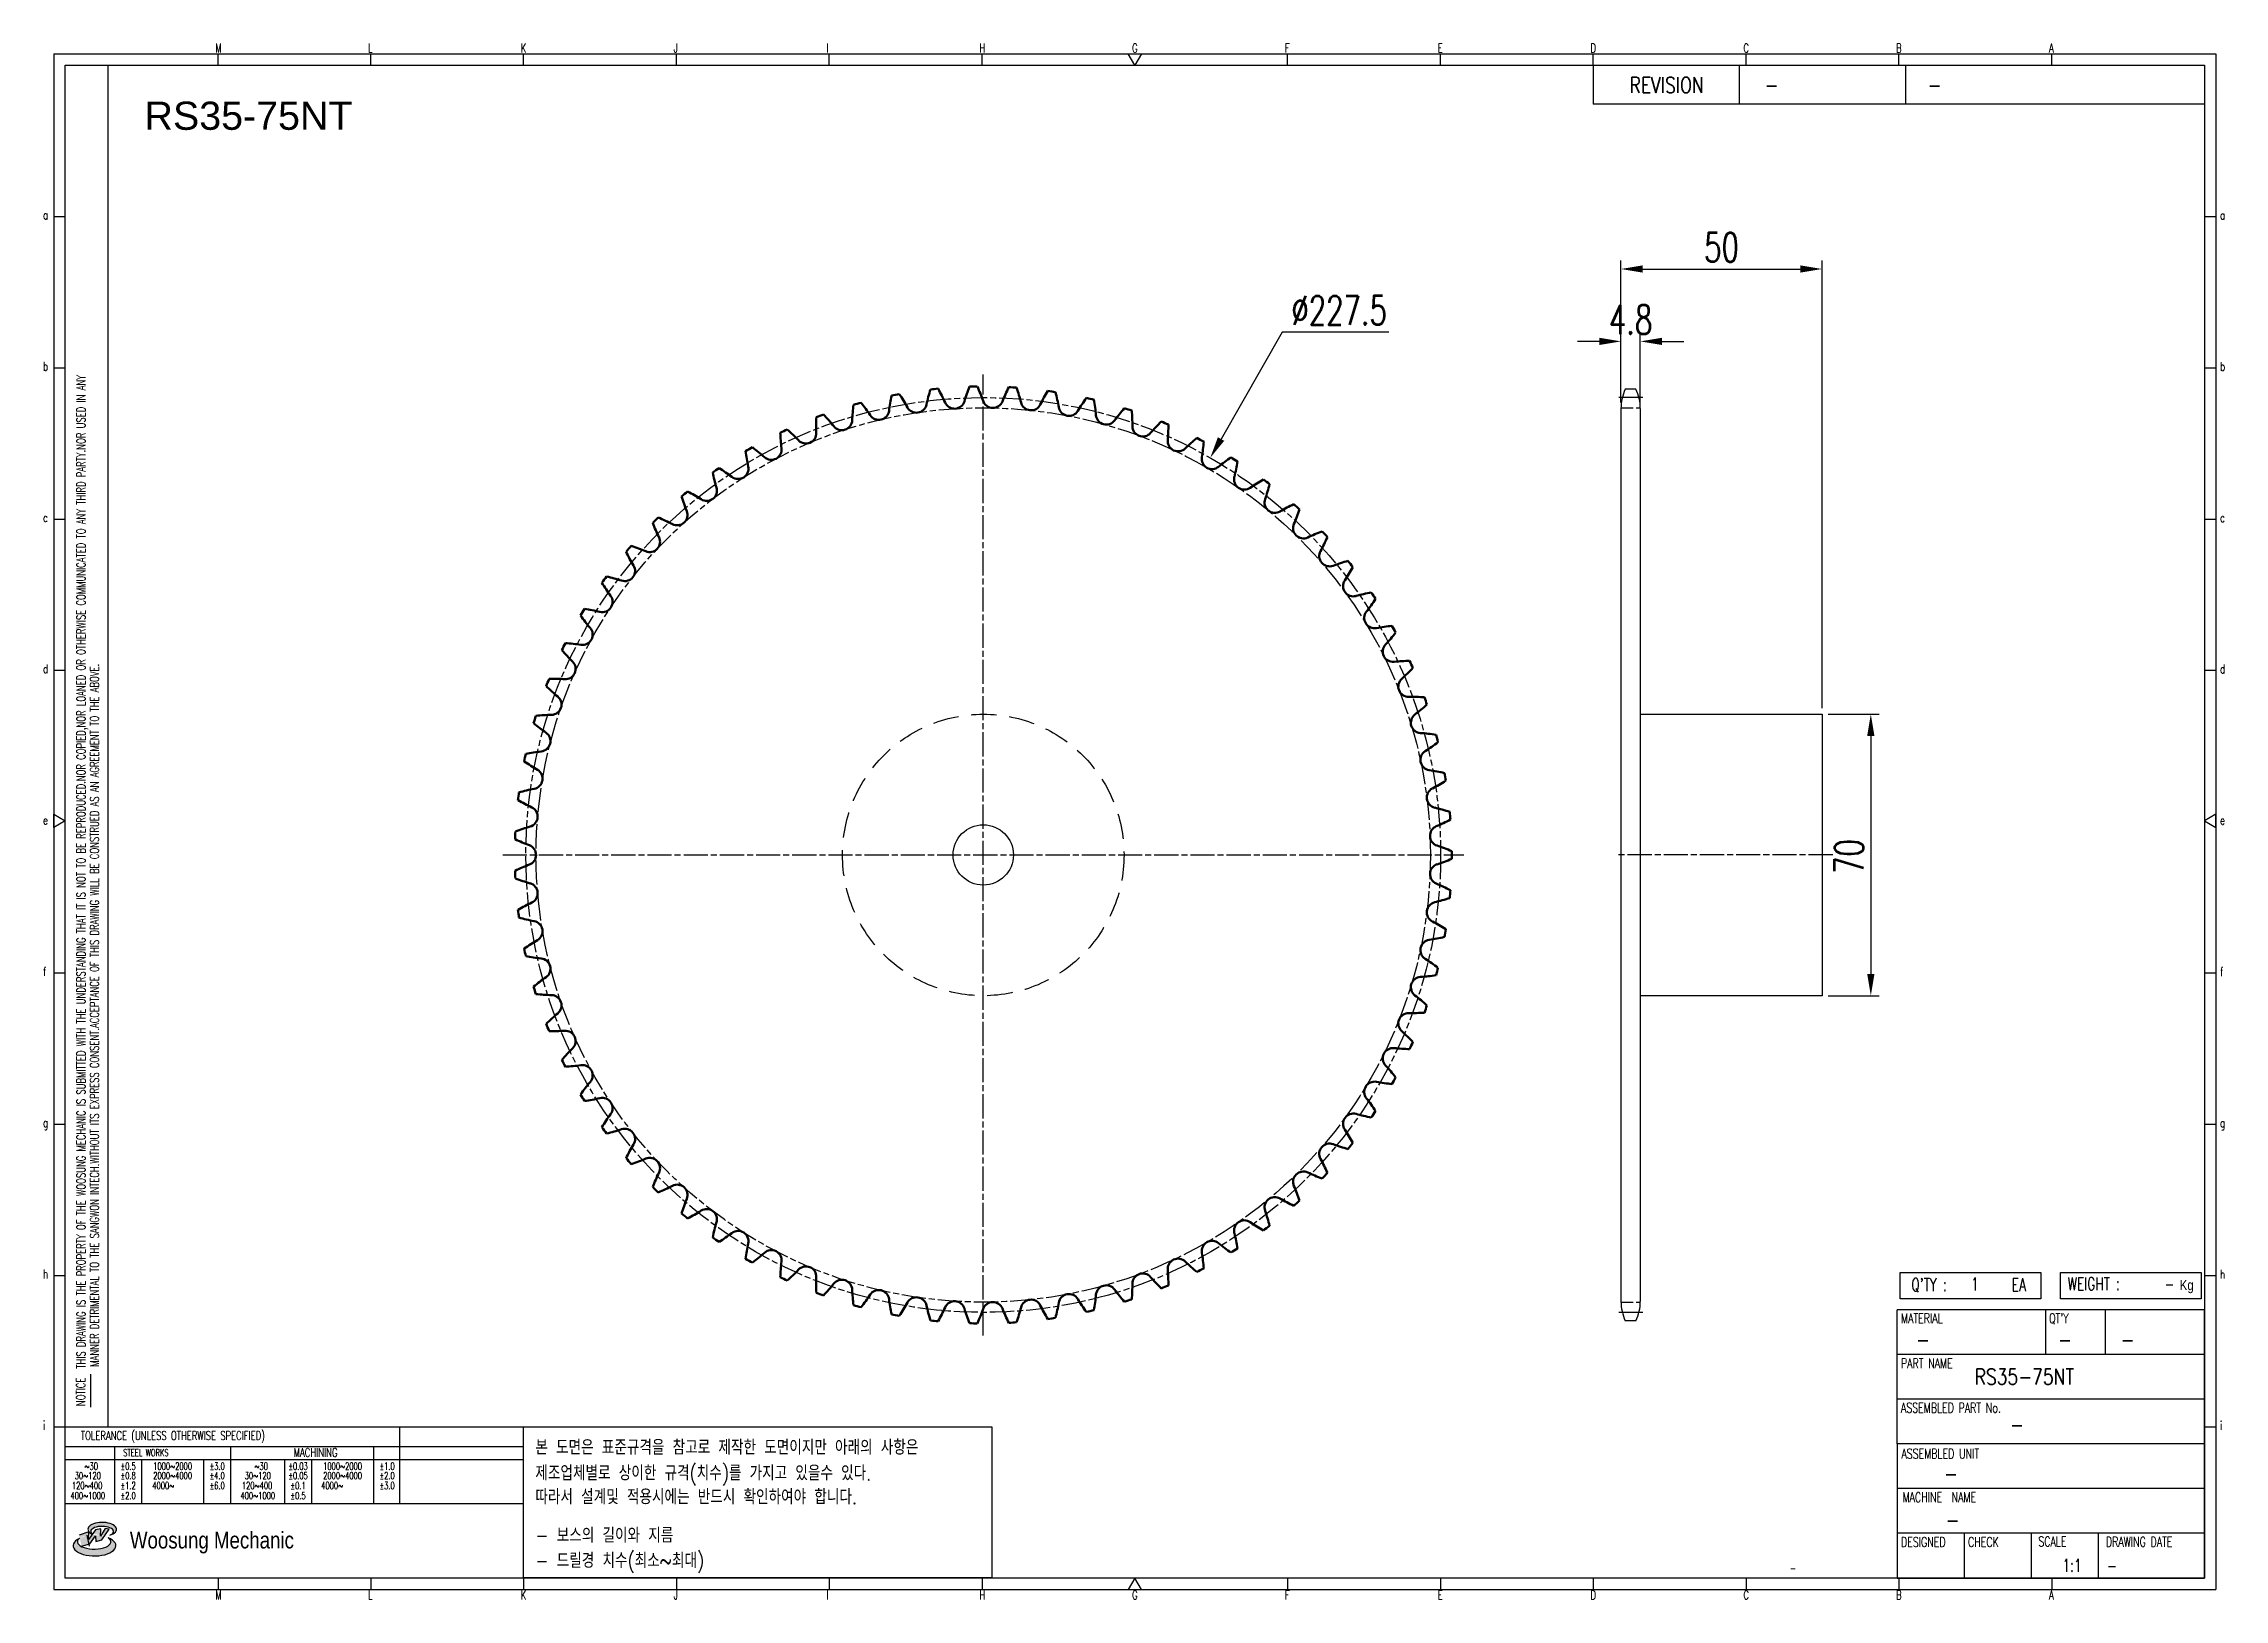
# Model space of a CAD drawing. Header units: millimetres. Extents: x -44813 to -44270, y 1095 to 1482.
import ezdxf
from ezdxf.enums import TextEntityAlignment as Align

# ---------------------------------------------------------------- set-up
doc = ezdxf.new("R2010")
doc.units = ezdxf.units.MM
for name, pattern in [('AM_ISO02W050', [7.5, 6, -1.5]), ('AM_ISO02W050x2', [3.75, 3, -0.75]), ('AM_ISO08W050', [18, 12, -1.5, 3, -1.5]), ('AM_ISO08W050x2', [9, 6, -0.75, 1.5, -0.75]), ('HIDDEN', [9.525, 6.35, -3.175])]:
    doc.linetypes.add(name, pattern=pattern)
for name, color, linetype, lineweight in [('AM_0N', 7, 'Continuous', 50), ('AM_3N', 6, 'AM_ISO02W050', 25), ('AM_7', 4, 'AM_ISO08W050', 25), ('AM_7N', 4, 'AM_ISO08W050', 25)]:
    doc.layers.add(name, color=color, linetype=linetype, lineweight=lineweight)
for name, color, linetype in [('HL', 2, 'HIDDEN'), ('S-DIM', 7, 'Continuous'), ('TITLE', 7, 'Continuous'), ('도면레이아웃', 7, 'Continuous')]:
    doc.layers.add(name, color=color, linetype=linetype)
doc.styles.add('HAN', font='ROMANS.shx', dxfattribs={"width": 0.7, "bigfont": 'whgtxt.shx'})
doc.styles.add('HKD_ST2', font='romans.shx', dxfattribs={"width": 0.7, "height": 4, "bigfont": '@extfont2.shx'})
doc.styles.add('HSG', font='SIMPLEX.shx', dxfattribs={"width": 0.7, "bigfont": 'HSG.shx'})
doc.styles.add('ROMANS', font='romans.shx', dxfattribs={"width": 0.7, "bigfont": 'whgtxt.shx'})
doc.styles.add('SLDTEXTSTYLE4', font='arial.ttf', dxfattribs={"width": 0.8})
doc.styles.get("Standard").update_dxf_attribs({"font": 'arial.ttf'})
doc.dimstyles.new('APP16', dxfattribs={"dimscale": 3, "dimtxt": 2.4, "dimasz": 1.8, "dimexe": 0.7, "dimexo": 0.5, "dimgap": 0.6, "dimtad": 1, "dimtoh": 1, "dimdec": 1, "dimrnd": 0.01, "dimzin": 9, "dimdsep": 46, "dimtxsty": 'HSG', "dimcen": 0, "dimclrd": 1, "dimclre": 1, "dimclrt": 256, "dimazin": 2, "dimtp": 1, "dimtm": 1, "dimtfac": 0.5, "dimtdec": 1, "dimtofl": 0, "dimtmove": 0, "dimatfit": 3, "dimfxl": 0, "dimtvp": 1, "dimtolj": 2, "dimlwd": -1, "dimlwe": -1, "dimarcsym": 0})

# ---------------------------------------------------------------- blocks, each defined once
blk = doc.blocks.new('SUYWSHJH')
at = {"layer": '도면레이아웃'}
h = blk.add_hatch(color=10, dxfattribs=at)
h.paths.add_polyline_path([(1.544, 35.177), (1.554, 34.966), (1.779, 35.034), (2.054, 35.422), (1.908, 35.446), (1.728, 35.167), (1.741, 35.439), (1.547, 35.405), (1.292, 35.041), (1.295, 35.33), (0.943, 35.208), (1.03, 34.8), (1.336, 34.885)])
edge = h.paths.add_edge_path()
edge.add_ellipse((1.795, 35.421), major_axis=(-0.53, 0), ratio=0.487785, start_angle=122.36065, end_angle=403.39574)
edge.add_line((1.411, 35.244), (1.419, 35.261))
edge.add_ellipse((1.798, 35.344), major_axis=(-0.423, 0), ratio=0.444396, start_angle=131.58977, end_angle=386.19408, ccw=False)
edge = h.paths.add_edge_path()
edge.add_ellipse((1.512, 34.815), major_axis=(-0.793, 0), ratio=0.480113, start_angle=314.67633, end_angle=590.85213)
edge.add_ellipse((1.501, 34.958), major_axis=(-0.62, 0), ratio=0.43311, start_angle=331.7024, end_angle=574.42495, ccw=False)
for p, q in [((0, 90.118), (80.15, 90.118)), ((0, 90.118), (0, 33.191)), ((6.089, 89.693), (6.089, 90.118)), ((11.753, 89.693), (11.753, 90.118)), ((17.418, 89.693), (17.418, 90.118)), ((23.082, 89.693), (23.082, 90.118)), ((28.746, 89.693), (28.746, 90.118)), ((34.411, 89.693), (34.411, 90.118)), ((45.739, 89.693), (45.739, 90.118)), ((51.404, 89.693), (51.404, 90.118)), ((57.068, 89.693), (57.068, 90.118)), ((62.732, 89.693), (62.732, 90.118)), ((68.397, 89.693), (68.397, 90.118)), ((74.061, 89.693), (74.061, 90.118)), ((80.15, 90.118), (80.15, 33.191)), ((0, 84.085), (0.425, 84.085)), ((79.725, 84.085), (80.15, 84.085)), ((0, 78.478), (0.425, 78.478)), ((79.725, 78.478), (80.15, 78.478)), ((0, 72.87), (0.425, 72.87)), ((79.725, 72.87), (80.15, 72.87)), ((0, 67.262), (0.425, 67.262)), ((79.725, 67.262), (80.15, 67.262)), ((0, 56.047), (0.425, 56.047)), ((79.725, 56.047), (80.15, 56.047)), ((0, 50.439), (0.425, 50.439)), ((79.725, 50.439), (80.15, 50.439)), ((0, 44.832), (0.425, 44.832)), ((79.725, 44.832), (80.15, 44.832)), ((1.377, 39.947), (1.377, 41.174)), ((0, 39.224), (0.425, 39.224)), ((79.725, 39.224), (80.15, 39.224)), ((0, 33.191), (80.15, 33.191)), ((6.089, 33.616), (6.089, 33.191)), ((11.753, 33.616), (11.753, 33.191)), ((17.418, 33.616), (17.418, 33.191)), ((23.082, 33.616), (23.082, 33.191)), ((28.746, 33.616), (28.746, 33.191)), ((34.411, 33.616), (34.411, 33.191)), ((45.739, 33.616), (45.739, 33.191)), ((51.404, 33.616), (51.404, 33.191)), ((57.068, 33.616), (57.068, 33.191)), ((62.732, 33.616), (62.732, 33.191)), ((68.397, 33.616), (68.397, 33.191)), ((74.061, 33.616), (74.061, 33.191))]:
    blk.add_line(p, q)
at = {"color": 2}
for p, q in [((2.017, 39.224), (2.017, 89.693)), ((0.425, 39.224), (17.418, 39.224)), ((12.816, 39.224), (12.816, 36.382)), ((17.418, 33.616), (17.418, 39.224)), ((0.425, 38.487), (17.418, 38.487)), ((0.425, 38.012), (17.418, 38.012)), ((2.257, 38.487), (2.257, 36.382)), ((3.257, 38.012), (3.257, 36.382)), ((5.557, 38.012), (5.557, 36.382)), ((6.557, 38.5), (6.557, 36.382)), ((8.557, 38.012), (8.557, 36.382)), ((9.557, 38.026), (9.557, 36.382)), ((11.857, 38.487), (11.857, 36.382)), ((0.425, 36.382), (17.418, 36.382))]:
    blk.add_line(p, q, dxfattribs=at)
at = {"color": 6, "ltscale": 0.5}
for p, q in [((57.068, 89.693), (57.068, 88.246)), ((62.47, 89.693), (62.47, 88.246)), ((68.635, 89.693), (68.635, 88.246)), ((79.725, 88.246), (57.068, 88.246)), ((68.336, 38.59), (68.336, 43.563)), ((79.725, 43.563), (68.336, 43.563)), ((73.827, 43.563), (73.827, 41.905)), ((76.037, 43.563), (76.037, 41.905)), ((79.725, 38.59), (79.725, 43.563)), ((79.725, 41.905), (68.336, 41.905)), ((79.725, 40.248), (68.336, 40.248)), ((68.336, 38.59), (68.336, 33.616)), ((79.725, 38.59), (68.336, 38.59)), ((79.725, 33.616), (79.725, 38.59)), ((79.725, 36.932), (68.336, 36.932)), ((79.725, 35.274), (68.336, 35.274)), ((70.822, 33.616), (70.822, 35.274)), ((73.309, 33.616), (73.309, 35.274)), ((75.796, 33.616), (75.796, 35.274)), ((68.336, 33.616), (79.725, 33.616))]:
    blk.add_line(p, q, dxfattribs=at)
for points in [[(40.075, 89.693), (39.83, 90.118), (40.32, 90.118)], [(0.425, 89.693), (79.725, 89.693), (79.725, 33.616), (0.425, 33.616)], [(0.425, 61.679), (0, 61.433), (0, 61.924)], [(79.725, 61.679), (80.15, 61.433), (80.15, 61.924)], [(40.075, 33.616), (39.83, 33.191), (40.32, 33.191)]]:
    blk.add_lwpolyline(points, close=True)
at = {"layer": 'TITLE', "color": 20}
for p, q in [((68.449, 43.961), (68.449, 44.936)), ((68.449, 44.936), (73.654, 44.936)), ((73.654, 44.936), (73.654, 43.961)), ((74.39, 43.961), (74.39, 44.936)), ((74.39, 44.936), (79.595, 44.936)), ((79.595, 44.936), (79.595, 43.961)), ((73.654, 43.961), (68.449, 43.961)), ((79.595, 43.961), (74.39, 43.961))]:
    blk.add_line(p, q, dxfattribs=at)
at = {"layer": '도면레이아웃'}
for p, q in [((1.295, 35.33), (0.943, 35.208)), ((1.03, 34.8), (1.336, 34.885)), ((1.224, 35.208), (1.311, 34.8)), ((1.224, 35.208), (1.224, 35.208)), ((1.547, 35.405), (1.292, 35.041)), ((1.292, 35.041), (1.295, 35.33)), ((1.336, 34.885), (1.544, 35.177)), ((1.419, 35.261), (1.411, 35.244)), ((1.544, 35.177), (1.554, 34.966)), ((1.741, 35.439), (1.547, 35.405)), ((1.554, 34.966), (1.779, 35.034)), ((1.908, 35.446), (1.728, 35.167)), ((1.728, 35.167), (1.741, 35.439)), ((1.779, 35.034), (2.054, 35.422)), ((2.054, 35.422), (1.908, 35.446))]:
    blk.add_line(p, q, dxfattribs=at)
for centre, major_axis, ratio, start_param, end_param in [((1.795, 35.421), (-0.53, 0), 0.487785, 2.135596, 7.040584), ((1.512, 34.815), (-0.793, 0), 0.480113, 5.492138, 10.312315), ((1.501, 34.958), (-0.62, 0), 0.43311, 5.789299, 10.025607), ((1.798, 35.344), (-0.423, 0), 0.444396, 2.296675, 6.740358)]:
    blk.add_ellipse(centre, major_axis=major_axis, ratio=ratio, start_param=start_param, end_param=end_param, dxfattribs=at)
at = {"color": 4, "style": 'HKD_ST2', "width": 0.7}
for s, p in [('M', (5.988, 90.164)), ('L', (11.652, 90.164)), ('K', (17.316, 90.164)), ('J', (22.981, 90.164)), ('I', (28.645, 90.164)), ('H', (34.309, 90.164)), ('G', (39.974, 90.164)), ('F', (45.638, 90.164)), ('E', (51.302, 90.164)), ('D', (56.967, 90.164)), ('C', (62.631, 90.164)), ('B', (68.295, 90.164)), ('A', (73.96, 90.164)), ('a', (-0.395, 83.976)), ('a', (80.305, 83.97)), ('b', (-0.395, 78.368)), ('b', (80.305, 78.362)), ('c', (-0.395, 72.76)), ('c', (80.305, 72.754)), ('d', (-0.395, 67.153)), ('d', (80.305, 67.147)), ('e', (-0.395, 61.545)), ('e', (80.305, 61.539)), ('f', (-0.395, 55.937)), ('f', (80.305, 55.931)), ('g', (-0.395, 50.33)), ('g', (80.305, 50.324)), ('h', (-0.395, 44.722)), ('h', (80.305, 44.716)), ('i', (-0.395, 39.114)), ('i', (80.305, 39.108)), ('M', (5.988, 32.824)), ('L', (11.652, 32.824)), ('K', (17.316, 32.824)), ('J', (22.981, 32.824)), ('I', (28.645, 32.824)), ('H', (34.309, 32.824)), ('G', (39.974, 32.824)), ('F', (45.638, 32.824)), ('E', (51.302, 32.824)), ('D', (56.967, 32.824)), ('C', (62.631, 32.824)), ('B', (68.295, 32.824)), ('A', (73.96, 32.824))]:
    blk.add_text(s, height=0.326, dxfattribs=at).set_placement(p)
for s, height, style, width, p in [('REVISION', 0.5806, 'HAN', 0.8, (58.415, 88.664)), ('-', 0.581, 'HAN', 0.8, (63.426, 88.664)), ('-', 0.581, 'HAN', 0.8, (69.468, 88.664)), ("Q'TY : ", 0.4746, 'HKD_ST2', 0.7, (68.857, 44.253)), ('1', 0.475, 'HKD_ST2', 0.7, (71.071, 44.275)), ('EA', 0.4746, 'HKD_ST2', 0.7, (72.578, 44.253)), ('WEIGHT : ', 0.4746, 'HKD_ST2', 0.7, (74.65, 44.286)), ('-', 0.581, 'HAN', 0.8, (69.029, 42.157)), ('-', 0.581, 'HAN', 0.8, (74.289, 42.157)), ('-', 0.581, 'HAN', 0.8, (76.623, 42.157)), ('-', 0.581, 'HAN', 0.8, (72.515, 39.013)), ('-', 0.581, 'HAN', 0.8, (70.067, 37.189)), ('-', 0.581, 'HAN', 0.8, (70.126, 35.48)), ('1:1', 0.4746, 'HKD_ST2', 0.7, (74.458, 33.848)), ('-', 0.475, 'HKD_ST2', 0.7, (76.112, 33.837))]:
    blk.add_text(s, height=height, dxfattribs=dict(style=style, width=width)).set_placement(p)
at = {"color": 1, "style": 'HKD_ST2', "width": 0.7}
for s, p in [(' THIS DRAWING IS THE PROPERTY OF THE WOOSUNG MECHANIC IS SUBMITTED WITH THE UNDERSTANDING THAT IT IS NOT TO BE REPRODUCED.NOR COPIED,NOR LOANED OR OTHERWISE COMMUNICATED TO ANY THIRD PARTY.NOR USED IN ANY', (1.173, 41.217)), ('MANNER DETRIMENTAL TO THE SANGWON INTECH.WITHOUT ITS EXPRESS CONSENT.ACCEPTANCE OF THIS DRAWING WILL BE CONSTRUED AS AN AGREEMENT TO THE ABOVE.', (1.672, 41.447))]:
    blk.add_text(s, height=0.326266, rotation=90, dxfattribs=at).set_placement(p)
at = {"style": 'HKD_ST2', "width": 0.7}
blk.add_text('-', height=0.475, dxfattribs=at).set_placement((78.613, 44.286), align=Align.RIGHT)
at = {"color": 4, "style": 'HKD_ST2', "width": 0.7}
for s, height, p in [('MATERIAL', 0.3651, (68.474, 43.425)), ("QT'Y", 0.3651, (73.965, 43.425)), ('PART NAME', 0.3651, (68.474, 41.756)), ('ASSEMBLED PART No.', 0.36511, (68.474, 40.109)), ('ASSEMBLED UNIT', 0.36511, (68.49, 38.408)), ('MACHINE  NAME', 0.36511, (68.532, 36.794)), ('DESIGNED', 0.3651, (68.474, 35.136)), ('CHECK', 0.3651, (70.961, 35.136)), ('SCALE', 0.3651, (73.566, 35.153)), ('DRAWING DATE', 0.36511, (76.071, 35.141))]:
    blk.add_text(s, height=height, dxfattribs=at).set_placement(p, align=Align.TOP_LEFT)
at = {"style": 'HKD_ST2', "width": 0.7}
blk.add_text('NOTICE', height=0.3263, rotation=90, dxfattribs=at).set_placement((1.163, 39.988))
for s, height, style, width, p in [('TOLERANCE (UNLESS OTHERWISE SPECIFIED)', 0.32627, 'HKD_ST2', 0.7, (4.417, 38.896)), ('-', 0.326, 'ROMANS', 0.65, (64.469, 33.975))]:
    blk.add_text(s, height=height, dxfattribs=dict(style=style, width=width)).set_placement(p, align=Align.MIDDLE_CENTER)
at = {"color": 4, "style": 'HKD_ST2', "width": 0.7}
for s, height, p in [('STEEL WORKS', 0.26101, (3.416, 38.268)), ('MACHINING', 0.3263, (9.707, 38.27)), ('%%P0.5', 0.261, (2.757, 37.762)), ('%%P0.8', 0.261, (2.757, 37.411)), ('%%P3.0', 0.261, (6.057, 37.762)), ('%%P4.0', 0.261, (6.057, 37.411)), ('%%P0.03', 0.261, (9.057, 37.762)), ('%%P0.05', 0.261, (9.057, 37.411)), ('%%P1.0', 0.261, (12.357, 37.762)), ('%%P2.0', 0.261, (12.357, 37.411)), ('%%P1.2', 0.261, (2.757, 37.045)), ('%%P2.0', 0.261, (2.757, 36.67)), ('%%P6.0', 0.261, (6.057, 37.045)), ('%%P0.1', 0.261, (9.057, 37.045)), ('%%P0.5', 0.261, (9.057, 36.67)), ('%%P3.0', 0.261, (12.357, 37.045))]:
    blk.add_text(s, height=height, dxfattribs=at).set_placement(p, align=Align.MIDDLE)
for s, height, p in [('30%%126120', 0.261, (1.263, 37.411)), ('%%12630', 0.261, (1.389, 37.762)), ('2000%%1264000', 0.26101, (4.407, 37.411)), ('1000%%1262000', 0.26101, (4.407, 37.762)), ('30%%126120', 0.261, (7.563, 37.411)), ('%%12630', 0.261, (7.689, 37.762)), ('2000%%1264000', 0.26101, (10.707, 37.411)), ('1000%%1262000', 0.26101, (10.707, 37.762)), ('400%%1261000', 0.26101, (1.263, 36.67)), ('120%%126400', 0.26101, (1.237, 37.045)), ('4000%%126', 0.261, (4.061, 37.045)), ('400%%1261000', 0.26101, (7.563, 36.67)), ('120%%126400', 0.26101, (7.537, 37.045)), ('4000%%126', 0.261, (10.321, 37.045))]:
    blk.add_text(s, height=height, dxfattribs=at).set_placement(p, align=Align.MIDDLE_CENTER)
at = {"color": 1, "style": 'SLDTEXTSTYLE4', "width": 0.8}
blk.add_text('Woosung Mechanic', height=0.61957, dxfattribs=at).set_placement((2.822, 34.711))
at = {"layer": 'TITLE', "width": 0.8}
blk.add_text('Kg', height=0.3789, dxfattribs=at).set_placement((78.807, 44.286))
blk = doc.blocks.new('*D900')
at = {"layer": 'Defpoints', "color": 0, "transparency": 16777216}
for p in [(-44370.33, 1315.18), (-44370.33, 1245.18), (-44358.21, 1245.18)]:
    blk.add_point(p, dxfattribs=at)
at = {"layer": 'S-DIM', "color": 1, "transparency": 16777216}
for p, q in [((-44368.83, 1315.18), (-44356.11, 1315.18)), ((-44358.21, 1309.78), (-44358.21, 1250.58)), ((-44368.83, 1245.18), (-44356.11, 1245.18))]:
    blk.add_line(p, q, dxfattribs=at)
for points in [[(-44359.11, 1309.78), (-44357.31, 1309.78), (-44358.21, 1315.18)], [(-44359.11, 1250.58), (-44357.31, 1250.58), (-44358.21, 1245.18)]]:
    blk.add_solid(points, dxfattribs=at)
at = {"layer": 'S-DIM', "transparency": 16777216, "insert": (-44363.61, 1279.79), "char_height": 7.2, "attachment_point": 5, "rotation": 90, "style": 'HSG'}
blk.add_mtext('\\A2;70', dxfattribs=at)
blk = doc.blocks.new('*D897')
at = {"layer": 'Defpoints', "color": 0, "transparency": 16777216}
for p in [(-44415.53, 1407.87), (-44420.33, 1391.19), (-44415.53, 1391.19)]:
    blk.add_point(p, dxfattribs=at)
at = {"layer": 'S-DIM', "color": 1, "transparency": 16777216}
for p, q in [((-44420.33, 1392.69), (-44420.33, 1409.97)), ((-44415.53, 1392.69), (-44415.53, 1409.97)), ((-44425.73, 1407.87), (-44431.13, 1407.87)), ((-44410.13, 1407.87), (-44404.73, 1407.87))]:
    blk.add_line(p, q, dxfattribs=at)
for points in [[(-44425.73, 1408.77), (-44425.73, 1406.97), (-44420.33, 1407.87)], [(-44410.13, 1408.77), (-44410.13, 1406.97), (-44415.53, 1407.87)]]:
    blk.add_solid(points, dxfattribs=at)
at = {"layer": 'S-DIM', "transparency": 16777216, "insert": (-44417.93, 1413.27), "char_height": 7.2, "attachment_point": 5, "style": 'HSG'}
blk.add_mtext('\\A2;4.8', dxfattribs=at)
blk = doc.blocks.new('*D898')
at = {"layer": 'Defpoints', "color": 0, "transparency": 16777216}
for p in [(-44370.33, 1425.87), (-44420.33, 1391.19), (-44370.33, 1315.18)]:
    blk.add_point(p, dxfattribs=at)
at = {"layer": 'S-DIM', "color": 1, "transparency": 16777216}
for p, q in [((-44420.33, 1392.69), (-44420.33, 1427.97)), ((-44370.33, 1316.68), (-44370.33, 1427.97)), ((-44414.93, 1425.87), (-44375.73, 1425.87))]:
    blk.add_line(p, q, dxfattribs=at)
for points in [[(-44414.93, 1426.77), (-44414.93, 1424.97), (-44420.33, 1425.87)], [(-44375.73, 1426.77), (-44375.73, 1424.97), (-44370.33, 1425.87)]]:
    blk.add_solid(points, dxfattribs=at)
at = {"layer": 'S-DIM', "transparency": 16777216, "insert": (-44395.33, 1431.27), "char_height": 7.2, "attachment_point": 5, "style": 'HSG'}
blk.add_mtext('\\A2;50', dxfattribs=at)
blk = doc.blocks.new('*D899')
at = {"layer": 'Defpoints', "color": 0, "transparency": 16777216}
for p in [(-44522.46, 1378.91), (-44635.35, 1181.45)]:
    blk.add_point(p, dxfattribs=at)
at = {"layer": 'S-DIM', "color": 1, "transparency": 16777216}
for p, q in [((-44504.57, 1410.2), (-44519.78, 1383.6)), ((-44478.05, 1410.2), (-44504.57, 1410.2))]:
    blk.add_line(p, q, dxfattribs=at)
blk.add_solid([(-44520.56, 1384.05), (-44518.99, 1383.15), (-44522.46, 1378.91)], dxfattribs=at)
at = {"layer": 'S-DIM', "transparency": 16777216, "insert": (-44490.41, 1415.6), "char_height": 7.2, "attachment_point": 5, "style": 'HSG'}
blk.add_mtext('\\A2;∅227.5', dxfattribs=at)

msp = doc.modelspace()

# ---------------------------------------------------------------- linework, layer by layer
for p, q in [((-44416.6, 1395.99), (-44419.26, 1395.99)), ((-44420.33, 1391.19), (-44420.33, 1169.17)), ((-44415.53, 1391.19), (-44415.53, 1169.17)), ((-44416.6, 1164.37), (-44419.26, 1164.37))]:
    msp.add_line(p, q)
msp.add_lwpolyline([(-44415.53, 1315.18), (-44370.33, 1315.18), (-44370.33, 1245.18), (-44415.53, 1245.18)])
at = {"color": 4}
msp.add_lwpolyline([(-44693.19, 1138.02), (-44576.74, 1138.02), (-44576.74, 1100.41), (-44693.19, 1100.41)], close=True, dxfattribs=at)
msp.add_circle((-44578.9, 1280.18), 7.5)
for centre, start, end in [((-44409.03, 1391.19), 154.8633, 180), ((-44426.83, 1391.19), 0, 25.1367), ((-44409.03, 1169.17), 180, 205.1367), ((-44426.83, 1169.17), 334.8633, 0)]:
    msp.add_arc(centre, 11.3, start, end)
at = {"layer": 'AM_0N'}
for centre, radius, start, end in [((-44555.78, 1384.55), 46.94, 167.8669, 172.6), ((-44578.9, 1280.18), 116.49, 100.3255, 101.2745), ((-44638.82, 1368.71), 46.94, 29, 33.7331), ((-44547.13, 1382.25), 46.94, 163.0669, 167.8), ((-44578.9, 1280.18), 116.49, 95.5255, 96.4745), ((-44631.2, 1373.42), 46.94, 24.2, 28.9331), ((-44538.7, 1379.24), 46.94, 158.2669, 163), ((-44578.9, 1280.18), 116.49, 90.7255, 91.6745), ((-44623.21, 1377.47), 46.94, 19.4, 24.1331), ((-44530.55, 1375.52), 46.94, 153.4669, 158.2), ((-44578.9, 1280.18), 116.49, 85.9255, 86.8745), ((-44614.92, 1380.83), 46.94, 14.6, 19.3331), ((-44522.75, 1371.15), 46.94, 148.6669, 153.4), ((-44578.9, 1280.18), 116.49, 81.1255, 82.0745), ((-44606.37, 1383.49), 46.94, 9.8, 14.5331), ((-44515.33, 1366.13), 46.94, 143.8669, 148.6), ((-44578.9, 1280.18), 116.49, 76.3255, 77.2745), ((-44573.51, 1386.95), 46.94, 177.4669, 182.2), ((-44578.9, 1280.18), 116.49, 109.9255, 110.8745), ((-44652.74, 1357.48), 46.94, 38.6, 43.3331), ((-44614.05, 1388.37), 2.57, 218.6, 357.4), ((-44564.6, 1386.12), 46.94, 172.6669, 177.4), ((-44578.9, 1280.18), 116.49, 105.1255, 106.0745), ((-44646.01, 1363.39), 46.94, 33.8, 38.5331), ((-44604.88, 1390.93), 2.57, 213.8, 352.6), ((-44595.52, 1392.71), 2.57, 209, 347.8), ((-44586.04, 1393.71), 2.57, 204.2, 343), ((-44576.52, 1393.91), 2.57, 199.4, 338.2), ((-44567.01, 1393.31), 2.57, 194.6, 333.4), ((-44557.59, 1391.92), 2.57, 189.8, 328.6), ((-44597.63, 1385.43), 46.94, 5, 9.7331), ((-44548.31, 1389.74), 2.57, 185, 323.8), ((-44508.36, 1360.51), 46.94, 139.0669, 143.8), ((-44578.9, 1280.18), 116.49, 71.5255, 72.4745), ((-44588.75, 1386.63), 46.94, 0.2, 4.9331), ((-44578.9, 1280.18), 116.49, 114.7255, 115.6745), ((-44582.47, 1387.02), 46.94, 182.2669, 187), ((-44658.95, 1351.03), 46.94, 43.4, 48.1331), ((-44622.98, 1385.05), 2.57, 223.4, 2.2), ((-44539.25, 1386.8), 2.57, 180.2, 319), ((-44501.89, 1354.32), 46.94, 134.2669, 139), ((-44578.9, 1280.18), 116.49, 66.7255, 67.6745), ((-44530.47, 1383.11), 2.57, 175.4, 314.2), ((-44579.81, 1387.08), 46.94, 355.4, 0.1331), ((-44495.95, 1347.62), 46.94, 129.4669, 134.2), ((-44578.9, 1280.18), 116.49, 61.9255, 62.8745), ((-44570.86, 1386.78), 46.94, 350.6, 355.3331), ((-44578.9, 1280.18), 116.49, 119.5255, 120.4745), ((-44591.4, 1386.35), 46.94, 187.0669, 191.8), ((-44664.6, 1344.08), 46.94, 48.2, 52.9331), ((-44631.6, 1380.99), 2.57, 228.2, 7), ((-44522.02, 1378.69), 2.57, 170.6, 309.4), ((-44490.6, 1340.44), 46.94, 124.6669, 129.4), ((-44578.9, 1280.18), 116.49, 57.1255, 58.0745), ((-44561.97, 1385.73), 46.94, 345.8, 350.5331), ((-44578.9, 1280.18), 116.49, 124.3255, 125.2745), ((-44600.24, 1384.93), 46.94, 191.8669, 196.6), ((-44669.65, 1336.69), 46.94, 53, 57.7331), ((-44639.85, 1376.23), 2.57, 233, 11.8), ((-44513.98, 1373.59), 2.57, 165.8, 304.6), ((-44485.87, 1332.84), 46.94, 119.8669, 124.6), ((-44578.9, 1280.18), 116.49, 52.3255, 53.2745), ((-44553.2, 1383.95), 46.94, 341, 345.7331), ((-44578.9, 1280.18), 116.49, 129.1255, 130.0745), ((-44608.93, 1382.78), 46.94, 196.6669, 201.4), ((-44674.06, 1328.9), 46.94, 57.8, 62.5331), ((-44647.68, 1370.79), 2.57, 237.8, 16.6), ((-44506.39, 1367.83), 2.57, 161, 299.8), ((-44481.79, 1324.87), 46.94, 115.0669, 119.8), ((-44578.9, 1280.18), 116.49, 47.5255, 48.4745), ((-44578.9, 1280.18), 116.49, 133.9255, 134.8745), ((-44617.41, 1379.91), 46.94, 201.4669, 206.2), ((-44677.8, 1320.76), 46.94, 62.6, 67.3331), ((-44655.02, 1364.72), 2.57, 242.6, 21.4), ((-44499.31, 1361.45), 2.57, 156.2, 295), ((-44544.61, 1381.43), 46.94, 336.2, 340.9331), ((-44578.9, 1280.18), 116.49, 138.7255, 139.6745), ((-44680.85, 1312.35), 46.94, 67.4, 72.1331), ((-44661.82, 1358.05), 2.57, 247.4, 26.2), ((-44478.39, 1316.59), 46.94, 110.2669, 115), ((-44492.79, 1354.51), 2.57, 151.4, 290.2), ((-44536.25, 1378.21), 46.94, 331.4, 336.1331), ((-44578.9, 1280.18), 116.49, 42.7255, 43.6745), ((-44668.05, 1350.84), 2.57, 252.2, 31), ((-44625.62, 1376.33), 46.94, 206.2669, 211), ((-44475.7, 1308.05), 46.94, 105.4669, 110.2), ((-44528.2, 1374.29), 46.94, 326.6, 331.3331), ((-44578.9, 1280.18), 116.49, 37.9255, 38.8745), ((-44578.9, 1280.18), 116.49, 143.5255, 144.4745), ((-44633.5, 1372.09), 46.94, 211.0669, 215.8), ((-44683.18, 1303.7), 46.94, 72.2, 76.9331), ((-44486.87, 1347.04), 2.57, 146.6, 285.4), ((-44473.73, 1299.32), 46.94, 100.6669, 105.4), ((-44578.9, 1280.18), 116.49, 33.1255, 34.0745), ((-44578.9, 1280.18), 116.49, 148.3255, 149.2745), ((-44641, 1367.2), 46.94, 215.8669, 220.6), ((-44684.79, 1294.89), 46.94, 77, 81.7331), ((-44673.65, 1343.13), 2.57, 257, 35.8), ((-44481.6, 1339.11), 2.57, 141.8, 280.6), ((-44520.5, 1369.72), 46.94, 321.8, 326.5331), ((-44678.59, 1334.98), 2.57, 261.8, 40.6), ((-44472.49, 1290.45), 46.94, 95.8669, 100.6), ((-44513.21, 1364.52), 46.94, 317, 321.7331), ((-44578.9, 1280.18), 116.49, 28.3255, 29.2745), ((-44578.9, 1280.18), 116.49, 153.1255, 154.0745), ((-44648.06, 1361.7), 46.94, 220.6669, 225.4), ((-44685.65, 1285.98), 46.94, 81.8, 86.5331), ((-44477.01, 1330.76), 2.57, 137, 275.8), ((-44578.9, 1280.18), 116.49, 157.9255, 158.8745), ((-44685.76, 1277.03), 46.94, 86.6, 91.3331), ((-44682.82, 1326.45), 2.57, 266.6, 45.4), ((-44472.01, 1281.51), 46.94, 91.0669, 95.8), ((-44473.13, 1322.06), 2.57, 132.2, 271), ((-44506.39, 1358.73), 46.94, 312.2, 316.9331), ((-44578.9, 1280.18), 116.49, 23.5255, 24.4745), ((-44654.64, 1355.62), 46.94, 225.4669, 230.2), ((-44686.33, 1317.59), 2.57, 271.4, 50.2), ((-44472.27, 1272.56), 46.94, 86.2669, 91), ((-44578.9, 1280.18), 116.49, 18.7255, 19.6745), ((-44578.9, 1280.18), 116.49, 162.7255, 163.6745), ((-44660.69, 1349.02), 46.94, 230.2669, 235), ((-44685.12, 1268.1), 46.94, 91.4, 96.1331), ((-44470, 1313.06), 2.57, 127.4, 266.2), ((-44500.07, 1352.39), 46.94, 307.4, 312.1331), ((-44689.08, 1308.47), 2.57, 276.2, 55), ((-44473.28, 1263.66), 46.94, 81.4669, 86.2), ((-44494.3, 1345.54), 46.94, 302.6, 307.3331), ((-44578.9, 1280.18), 116.49, 13.9255, 14.8745), ((-44578.9, 1280.18), 116.49, 167.5255, 168.4745), ((-44666.16, 1341.94), 46.94, 235.0669, 239.8), ((-44683.74, 1259.25), 46.94, 96.2, 100.9331), ((-44467.63, 1303.83), 2.57, 122.6, 261.4), ((-44681.62, 1250.56), 46.94, 101, 105.7331), ((-44691.06, 1299.15), 2.57, 281, 59.8), ((-44466.04, 1294.44), 2.57, 117.8, 256.6), ((-44475.03, 1254.88), 46.94, 76.6669, 81.4), ((-44489.13, 1338.23), 46.94, 297.8, 302.5331), ((-44578.9, 1280.18), 116.49, 9.1255, 10.0745), ((-44578.9, 1280.18), 116.49, 172.3255, 173.2745), ((-44671.02, 1334.42), 46.94, 239.8669, 244.6), ((-44692.26, 1289.7), 2.57, 285.8, 64.6), ((-44477.52, 1246.28), 46.94, 71.8669, 76.6), ((-44578.9, 1280.18), 116.49, 4.3255, 5.2745), ((-44578.9, 1280.18), 116.49, 177.1255, 178.0745), ((-44678.78, 1242.06), 46.94, 105.8, 110.5331), ((-44465.25, 1284.94), 2.57, 113, 251.8), ((-44484.59, 1330.51), 46.94, 293, 297.7331), ((-44675.24, 1326.52), 46.94, 244.6669, 249.4), ((-44692.66, 1280.18), 2.57, 290.6, 69.4), ((-44480.71, 1237.91), 46.94, 67.0669, 71.8), ((-44578.9, 1280.18), 116.49, 359.5255, 0.4745), ((-44675.24, 1233.84), 46.94, 110.6, 115.3331), ((-44578.9, 1280.18), 116.49, 181.9255, 182.8745), ((-44678.78, 1318.29), 46.94, 249.4669, 254.2), ((-44465.25, 1275.42), 2.57, 108.2, 247), ((-44480.71, 1322.44), 46.94, 288.2, 292.9331), ((-44692.26, 1270.66), 2.57, 295.4, 74.2), ((-44477.52, 1314.08), 46.94, 283.4, 288.1331), ((-44484.59, 1229.85), 46.94, 62.2669, 67), ((-44578.9, 1280.18), 116.49, 354.7255, 355.6745), ((-44671.02, 1225.94), 46.94, 115.4, 120.1331), ((-44578.9, 1280.18), 116.49, 186.7255, 187.6745), ((-44681.62, 1309.8), 46.94, 254.2669, 259), ((-44691.06, 1261.21), 2.57, 300.2, 79), ((-44466.04, 1265.92), 2.57, 103.4, 242.2), ((-44489.13, 1222.13), 46.94, 57.4669, 62.2), ((-44666.16, 1218.42), 46.94, 120.2, 124.9331), ((-44467.63, 1256.53), 2.57, 98.6, 237.4), ((-44475.03, 1305.48), 46.94, 278.6, 283.3331), ((-44578.9, 1280.18), 116.49, 349.9255, 350.8745), ((-44578.9, 1280.18), 116.49, 191.5255, 192.4745), ((-44683.74, 1301.1), 46.94, 259.0669, 263.8), ((-44689.08, 1251.89), 2.57, 305, 83.8), ((-44494.3, 1214.82), 46.94, 52.6669, 57.4), ((-44660.69, 1211.34), 46.94, 125, 129.7331), ((-44578.9, 1280.18), 116.49, 196.3255, 197.2745), ((-44470, 1247.3), 2.57, 93.8, 232.6), ((-44473.28, 1296.7), 46.94, 273.8, 278.5331), ((-44578.9, 1280.18), 116.49, 345.1255, 346.0745), ((-44685.12, 1292.26), 46.94, 263.8669, 268.6), ((-44686.33, 1242.77), 2.57, 309.8, 88.6), ((-44500.07, 1207.97), 46.94, 47.8669, 52.6), ((-44578.9, 1280.18), 116.49, 340.3255, 341.2745), ((-44654.64, 1204.74), 46.94, 129.8, 134.5331), ((-44578.9, 1280.18), 116.49, 201.1255, 202.0745), ((-44685.76, 1283.33), 46.94, 268.6669, 273.4), ((-44682.82, 1233.91), 2.57, 314.6, 93.4), ((-44473.13, 1238.3), 2.57, 89, 227.8), ((-44506.39, 1201.63), 46.94, 43.0669, 47.8), ((-44472.27, 1287.8), 46.94, 269, 273.7331), ((-44648.06, 1198.66), 46.94, 134.6, 139.3331), ((-44477.01, 1229.6), 2.57, 84.2, 223), ((-44472.01, 1278.85), 46.94, 264.2, 268.9331), ((-44578.9, 1280.18), 116.49, 335.5255, 336.4745), ((-44578.9, 1280.18), 116.49, 205.9255, 206.8745), ((-44685.65, 1274.38), 46.94, 273.4669, 278.2), ((-44678.59, 1225.38), 2.57, 319.4, 98.2), ((-44513.21, 1195.84), 46.94, 38.2669, 43), ((-44641, 1193.16), 46.94, 139.4, 144.1331), ((-44578.9, 1280.18), 116.49, 210.7255, 211.6745), ((-44481.6, 1221.25), 2.57, 79.4, 218.2), ((-44472.49, 1269.91), 46.94, 259.4, 264.1331), ((-44578.9, 1280.18), 116.49, 330.7255, 331.6745), ((-44684.79, 1265.46), 46.94, 278.2669, 283), ((-44673.65, 1217.23), 2.57, 324.2, 103), ((-44633.5, 1188.27), 46.94, 144.2, 148.9331), ((-44486.87, 1213.32), 2.57, 74.6, 213.4), ((-44473.73, 1261.04), 46.94, 254.6, 259.3331), ((-44520.5, 1190.64), 46.94, 33.4669, 38.2), ((-44578.9, 1280.18), 116.49, 325.9255, 326.8745), ((-44578.9, 1280.18), 116.49, 215.5255, 216.4745), ((-44683.18, 1256.66), 46.94, 283.0669, 287.8), ((-44668.05, 1209.52), 2.57, 329, 107.8), ((-44528.2, 1186.06), 46.94, 28.6669, 33.4), ((-44625.62, 1184.02), 46.94, 149, 153.7331), ((-44578.9, 1280.18), 116.49, 220.3255, 221.2745), ((-44680.85, 1248.01), 46.94, 287.8669, 292.6), ((-44661.82, 1202.31), 2.57, 333.8, 112.6), ((-44492.79, 1205.85), 2.57, 69.8, 208.6), ((-44536.25, 1182.15), 46.94, 23.8669, 28.6), ((-44475.7, 1252.31), 46.94, 249.8, 254.5331), ((-44578.9, 1280.18), 116.49, 321.1255, 322.0745), ((-44617.41, 1180.45), 46.94, 153.8, 158.5331), ((-44499.31, 1198.9), 2.57, 65, 203.8), ((-44478.39, 1243.77), 46.94, 245, 249.7331), ((-44578.9, 1280.18), 116.49, 316.3255, 317.2745), ((-44578.9, 1280.18), 116.49, 225.1255, 226.0745), ((-44677.8, 1239.59), 46.94, 292.6669, 297.4), ((-44655.02, 1195.64), 2.57, 338.6, 117.4), ((-44608.93, 1177.58), 46.94, 158.6, 163.3331), ((-44506.39, 1192.53), 2.57, 60.2, 199), ((-44481.79, 1235.49), 46.94, 240.2, 244.9331), ((-44578.9, 1280.18), 116.49, 311.5255, 312.4745), ((-44544.61, 1178.93), 46.94, 19.0669, 23.8), ((-44578.9, 1280.18), 116.49, 229.9255, 230.8745), ((-44674.06, 1231.46), 46.94, 297.4669, 302.2), ((-44647.68, 1189.57), 2.57, 343.4, 122.2), ((-44600.24, 1175.43), 46.94, 163.4, 168.1331), ((-44513.98, 1186.77), 2.57, 55.4, 194.2), ((-44485.87, 1227.52), 46.94, 235.4, 240.1331), ((-44578.9, 1280.18), 116.49, 306.7255, 307.6745), ((-44553.2, 1176.41), 46.94, 14.2669, 19), ((-44578.9, 1280.18), 116.49, 234.7255, 235.6745), ((-44669.65, 1223.67), 46.94, 302.2669, 307), ((-44639.85, 1184.13), 2.57, 348.2, 127), ((-44591.4, 1174.01), 46.94, 168.2, 172.9331), ((-44522.02, 1181.66), 2.57, 50.6, 189.4), ((-44490.6, 1219.92), 46.94, 230.6, 235.3331), ((-44578.9, 1280.18), 116.49, 301.9255, 302.8745), ((-44561.97, 1174.63), 46.94, 9.4669, 14.2), ((-44578.9, 1280.18), 116.49, 239.5255, 240.4745), ((-44664.6, 1216.27), 46.94, 307.0669, 311.8), ((-44631.6, 1179.37), 2.57, 353, 131.8), ((-44582.47, 1173.34), 46.94, 173, 177.7331), ((-44658.95, 1209.33), 46.94, 311.8669, 316.6), ((-44622.98, 1175.31), 2.57, 357.8, 136.6), ((-44530.47, 1177.25), 2.57, 45.8, 184.6), ((-44579.81, 1173.28), 46.94, 359.8669, 4.6), ((-44495.95, 1212.74), 46.94, 225.8, 230.5331), ((-44578.9, 1280.18), 116.49, 297.1255, 298.0745), ((-44570.86, 1173.58), 46.94, 4.6669, 9.4), ((-44578.9, 1280.18), 116.49, 244.3255, 245.2745), ((-44573.51, 1173.41), 46.94, 177.8, 182.5331), ((-44578.9, 1280.18), 116.49, 249.1255, 250.0745), ((-44652.74, 1202.88), 46.94, 316.6669, 321.4), ((-44614.05, 1171.99), 2.57, 2.6, 141.4), ((-44564.6, 1174.24), 46.94, 182.6, 187.3331), ((-44604.88, 1169.43), 2.57, 7.4, 146.2), ((-44548.31, 1170.61), 2.57, 36.2, 175), ((-44508.36, 1199.85), 46.94, 216.2, 220.9331), ((-44588.75, 1173.73), 46.94, 355.0669, 359.8), ((-44539.25, 1173.56), 2.57, 41, 179.8), ((-44501.89, 1206.04), 46.94, 221, 225.7331), ((-44578.9, 1280.18), 116.49, 292.3255, 293.2745), ((-44578.9, 1280.18), 116.49, 253.9255, 254.8745), ((-44646.01, 1196.97), 46.94, 321.4669, 326.2), ((-44555.78, 1175.81), 46.94, 187.4, 192.1331), ((-44578.9, 1280.18), 116.49, 258.7255, 259.6745), ((-44638.82, 1191.65), 46.94, 326.2669, 331), ((-44595.52, 1167.64), 2.57, 12.2, 151), ((-44547.13, 1178.11), 46.94, 192.2, 196.9331), ((-44631.2, 1186.94), 46.94, 331.0669, 335.8), ((-44586.04, 1166.65), 2.57, 17, 155.8), ((-44538.7, 1181.12), 46.94, 197, 201.7331), ((-44623.21, 1182.89), 46.94, 335.8669, 340.6), ((-44576.52, 1166.45), 2.57, 21.8, 160.6), ((-44530.55, 1184.83), 46.94, 201.8, 206.5331), ((-44614.92, 1179.53), 46.94, 340.6669, 345.4), ((-44567.01, 1167.05), 2.57, 26.6, 165.4), ((-44522.75, 1189.21), 46.94, 206.6, 211.3331), ((-44606.37, 1176.87), 46.94, 345.4669, 350.2), ((-44557.59, 1168.44), 2.57, 31.4, 170.2), ((-44515.33, 1194.23), 46.94, 211.4, 216.1331), ((-44578.9, 1280.18), 116.49, 282.7255, 283.6745), ((-44597.63, 1174.93), 46.94, 350.2669, 355), ((-44578.9, 1280.18), 116.49, 287.5255, 288.4745), ((-44578.9, 1280.18), 116.49, 263.5255, 264.4745), ((-44578.9, 1280.18), 116.49, 268.3255, 269.2745), ((-44578.9, 1280.18), 116.49, 273.1255, 274.0745), ((-44578.9, 1280.18), 116.49, 277.9255, 278.8745)]:
    msp.add_arc(centre, radius, start, end, dxfattribs=at)
at = {"layer": 'AM_3N', "linetype": 'AM_ISO02W050x2'}
for p, q in [((-44420.33, 1391.34), (-44415.53, 1391.34)), ((-44420.33, 1169.02), (-44415.53, 1169.02))]:
    msp.add_line(p, q, dxfattribs=at)
at = {"layer": 'AM_7', "linetype": 'AM_ISO08W050x2'}
for p, q in [((-44414.87, 1393.91), (-44420.98, 1393.91)), ((-44367.69, 1280.18), (-44420.98, 1280.18)), ((-44414.87, 1166.45), (-44420.98, 1166.45))]:
    msp.add_line(p, q, dxfattribs=at)
for radius in [113.73, 111.19]:
    msp.add_circle((-44578.9, 1280.18), radius, dxfattribs=at)
at = {"layer": 'AM_7N', "linetype": 'AM_ISO08W050x2'}
for p, q in [((-44578.9, 1160.69), (-44578.9, 1399.67)), ((-44698.39, 1280.18), (-44459.41, 1280.18))]:
    msp.add_line(p, q, dxfattribs=at)
at = {"layer": 'HL'}
msp.add_circle((-44578.9, 1280.18), 35, dxfattribs=at)

# ---------------------------------------------------------------- block references
at = {"xscale": 6.707841033851428, "yscale": 6.707841033851428, "zscale": 6.707841033851428}
msp.add_blockref('SUYWSHJH', (-44810.02, 874.91), dxfattribs=at)

# ---------------------------------------------------------------- texts
at = {"color": 2}
msp.add_text('RS35-75NT', height=7.009, dxfattribs=at).set_placement((-44787.44, 1460.48))
at = {"style": 'HAN', "width": 0.8}
msp.add_text('RS35-75NT', height=3.895, dxfattribs=at).set_placement((-44332.38, 1148.5))
at = {"color": 4, "style": 'HAN', "width": 0.8}
for s, p in [('본 도면은 표준규격을 참고로 제작한 도면이지만 아래의 사항은', (-44690.27, 1131.06)), ('제조업체별로 상이한 규격(치수)를 가지고 있을수 있다.', (-44690.27, 1124.67)), ('따라서 설계및 적용시에는 반드시 확인하여야 합니다.', (-44690.27, 1118.74)), ('- 보스의 길이와 지름', (-44690.27, 1109.19)), ('- 드릴경 치수(최소~최대)', (-44690.27, 1102.91))]:
    msp.add_text(s, height=3.685, dxfattribs=at).set_placement(p)

# ---------------------------------------------------------------- dimensions: what is measured, and where the dimension line sits
at = {"layer": 'S-DIM'}
dim = msp.add_linear_dim(base=(-44370.33, 1425.87), p1=(-44420.33, 1391.19), p2=(-44370.33, 1315.18), dimstyle='APP16', dxfattribs=at)
dim.commit()
dim.dimension.update_dxf_attribs({"geometry": '*D898', "text_midpoint": (-44395.33, 1431.27)})
dim = msp.add_diameter_dim_2p(p1=(-44635.35, 1181.45), p2=(-44522.46, 1378.91), dimstyle='APP16', dxfattribs=at)
dim.commit()
dim.dimension.update_dxf_attribs({"geometry": '*D899', "text_midpoint": (-44490.41, 1410.2), "dimtype": 163})
dim = msp.add_linear_dim(base=(-44415.53, 1407.87), p1=(-44420.33, 1391.19), p2=(-44415.53, 1391.19), dimstyle='APP16', dxfattribs=at)
dim.commit()
dim.dimension.update_dxf_attribs({"geometry": '*D897', "text_midpoint": (-44417.93, 1407.87), "dimtype": 160})
dim = msp.add_linear_dim(base=(-44358.21, 1245.18), p1=(-44370.33, 1315.18), p2=(-44370.33, 1245.18), angle=90, dimstyle='APP16', dxfattribs=at)
dim.commit()
dim.dimension.update_dxf_attribs({"geometry": '*D900', "text_midpoint": (-44358.21, 1279.79), "dimtype": 160})

doc.saveas('drawing.dxf')
